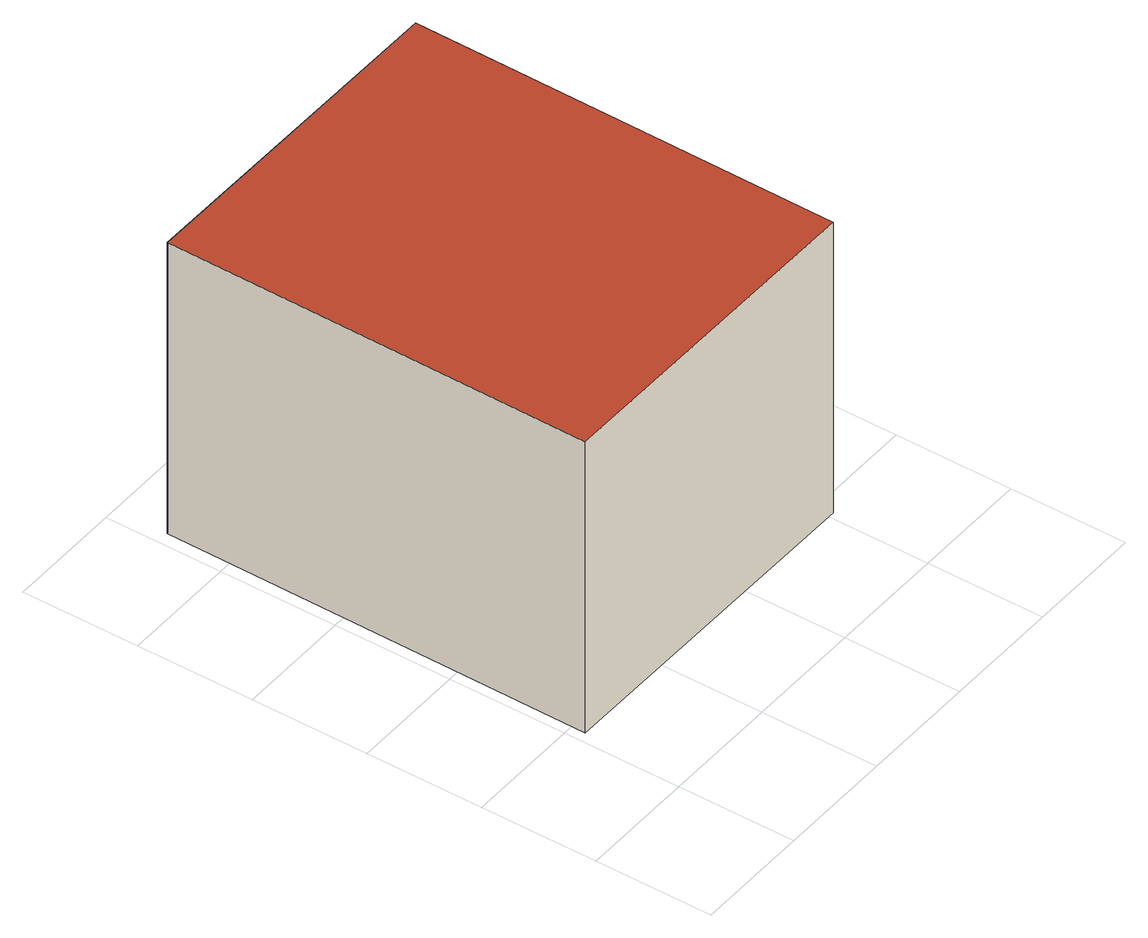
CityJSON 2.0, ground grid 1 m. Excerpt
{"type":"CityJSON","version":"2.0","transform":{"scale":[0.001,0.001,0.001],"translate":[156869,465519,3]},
"CityObjects":{
"building1":{"type":"Building","attributes":{"b3_dak_type":"horizontal","b3_extrusie":"standard","b3_h_dak_50p":5.8,"b3_h_dak_70p":5.8,"b3_h_dak_max":5.84,"b3_h_dak_min":5.78,"b3_h_maaiveld":3.1,"b3_is_glas_dak":false,"b3_kas_warenhuis":false,"b3_kwaliteitsindicator":true,"b3_mutatie_ahn3_ahn4":false,"b3_mutatie_ahn4_ahn5":false,"b3_n_nok":0,"b3_n_vlakken":1,"b3_opp_buitenmuur":35.85,"b3_opp_dak_plat":10.86,"b3_opp_dak_schuin":0,"b3_opp_grond":10.86,"b3_opp_scheidingsmuur":0,"b3_rmse_lod12":0.0137,"b3_rmse_lod13":0.0137,"b3_rmse_lod22":0.0133,"b3_t_run":9,"b3_val3dity_lod12":"[]","b3_val3dity_lod13":"[]","b3_val3dity_lod22":"[]","b3_volume_lod12":29.39,"b3_volume_lod13":29.39,"b3_volume_lod22":29.36,"geconstateerd":false,"oorspronkelijkbouwjaar":1995,"status":"Pand in gebruik"},"children":["building1-1"]},
"building1-1":{"type":"BuildingPart","parents":["building1"],"geometry":[{"type":"Solid","lod":"2.2","boundaries":[[[[0,1,2,3]],[[4,5,6,7]],[[7,6,1,0]],[[6,5,2,1]],[[5,4,3,2]],[[4,7,0,3]]]],"semantics":{"surfaces":[{"type":"GroundSurface"},{"type":"RoofSurface"},{"type":"WallSurface"}],"values":[[0,1,2,2,2,2]]}}]}
},
"vertices":[
[117,4547,96],[3081,4526,96],[3055,862,96],[91,883,96],[91,883,2803],[3055,862,2803],[3081,4526,2803],[117,4547,2803]
]}
